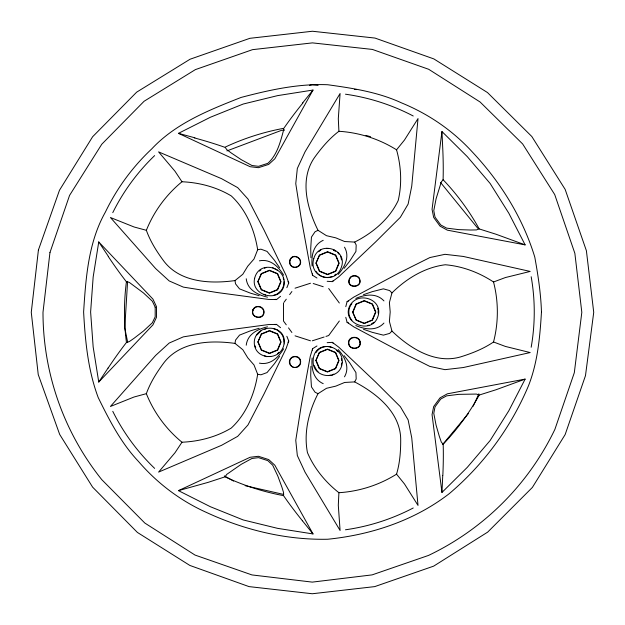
<?xml version="1.0" encoding="UTF-8"?>
<svg xmlns="http://www.w3.org/2000/svg" width="625" height="625" viewBox="0 0 625 625"><rect width="100%" height="100%" fill="white"/><g stroke="black" fill="none" stroke-linecap="round" stroke-linejoin="round"><path stroke-width="0.94" d="M283.469 303.023L283.469 321L286.273 324.828M312.133 266.023C311.172 256.094 313.07 244.82 323.219 240.305M378.125 313.148L378.148 311.203M310.93 366.305L310.719 375.5L311.445 386.875L315.047 392.211L318.016 393.68L326.477 388.297L335.797 386.133L344.617 382.461L354.656 381.898C376.344 393.305 399.836 411.852 400.688 438.469C400.797 450.477 400 462.602 396.547 474.164C379.18 485.055 359.359 491.414 338.906 492.703C325.422 482.094 314.188 468.453 307.445 452.609C303.555 432.57 308.766 411.562 318.016 393.68M442.742 475.594L441.961 492.453L467.305 467.328L490.133 440.516L508.836 410.734L525.133 379.109L447.336 393.82L440.031 397.859L433.68 406.523L432.055 414.641L441.961 492.453M127.602 281.398L124.758 328.023L127.703 342.336M338.906 492.703L338.305 505.25L340.086 530.477L305.039 472.156L297.328 455.539L295.766 440.312L301.148 406.031L310.25 356.383L312.594 348.703L316.961 345.961M312.414 350.117L312.594 348.703M531.18 347.25C535.273 323.922 535.273 300.062 531.18 276.734M235.023 343.406C210.617 340.016 180.68 341.367 164.195 362.391C156.984 372.023 150.438 382.289 146.352 393.672C153.945 412.602 166.211 429.289 181.977 442.219C199.211 441.484 216.383 436.977 231.227 428.086C246.227 414.203 254.523 394.18 257.664 374.266L254.016 364.984L247.766 357.812L242.805 349.711L235.023 343.406L235.508 340.156L239.523 335.117L250.227 330.914L259.133 328.266M441.961 131.531L432.055 209.336L433.68 217.461L440.031 226.125L447.336 230.156L525.133 244.875L508.836 213.25L490.133 183.469L467.305 156.656L441.961 131.531L442.742 148.391A187.461 36.508 79.4 0 1 443.094 179.719C457.164 194.43 469.383 211.094 479.211 228.93L496.023 234.234L525.133 244.875M98.75 241.938L93.164 277.016L90.617 311.992L93.164 346.969L98.75 382.039L152.961 324.859L156.469 317.344L156.469 306.641L152.961 299.125L98.75 241.938L108.133 256.031M493.531 341.992C498.617 322.32 498.617 301.664 493.531 281.992C479.117 272.523 462.531 266.203 445.297 264.758C424.906 267.273 406.336 278.625 391.953 292.922L389.398 302.555L390.195 311.992L389.398 321.43L391.953 331.062C409.758 348.109 434.891 364.336 460.523 356.922C472.078 353.32 483.469 348.828 493.531 341.992L505.398 346.438L530.18 352.555L463.328 367.531L444.984 369.664L429.875 366.43L398.602 350.758L353.727 326.844L347.07 322.266L345.789 317.312M341.336 364.961L341.75 363.18M345.789 306.672L347.07 301.711L353.727 297.133L398.602 273.219L429.875 257.555L444.984 254.32L463.328 256.453L530.18 271.43L505.398 277.547L493.531 281.992M302.398 520.758A187.758 36.305 43.2 0 1 283.531 495.625L283.594 492.648L281.93 487.242L277.828 476.055L272.672 465.172L267.82 460.641L258.523 457.648L251.906 458.492L241.273 464.297L226.758 474.367L225.07 476.813L208.312 482.305L178.445 490.641L210.406 506.734L243.219 519.953L277.602 528.352L313.023 533.938L274.844 465.219L268.711 459.594L258.43 456.281L250.125 457.266L178.445 490.641M344.508 376.828C350.062 367.195 344.828 357 338.211 349.57M246.234 345.211C247.492 334.133 257.773 328.992 267.516 326.828M286.844 336.273L288.75 341.031L286.086 348.609L263.977 394.07L247.984 424.945L237.68 436.352L221.57 445.305L158.602 472.094L175.016 452.719L181.977 442.219M257.664 249.719L254.016 259L247.766 266.172L242.805 274.273L235.023 280.578C210.617 283.969 180.68 282.617 164.195 261.594C156.984 251.953 150.438 241.695 146.359 230.305C153.938 211.375 166.211 194.695 181.977 181.758C199.211 182.5 216.383 187.008 231.234 195.891C246.227 209.781 254.523 229.797 257.664 249.719L260.938 249.172L267.016 251.398L274.367 260.172L279.656 267.742M286.852 287.703L288.758 282.953L286.086 275.375L263.977 229.914L247.984 199.039L237.68 187.625L221.57 178.68L158.602 151.891L175.016 171.266L181.977 181.758M257.852 281.719L261.242 273.609L269.43 270.25L277.617 273.609L281.008 281.719L277.617 289.82L269.43 293.18L261.242 289.82L257.852 281.719L261.461 273.828L269.43 270.562L277.398 273.828L280.695 281.719L277.398 289.602L269.43 292.867L261.461 289.602L258.164 281.719M257.914 342.039L261.297 333.93L269.484 330.578L277.672 333.93L281.062 342.039L277.672 350.141L269.484 353.5L261.297 350.141L257.914 342.039L261.523 334.148L269.484 330.883L277.453 334.148L280.75 342.039L277.453 349.922L269.484 353.188L261.523 349.922L258.219 342.039M315.984 263.18L319.375 255.078L327.562 251.719L335.75 255.078L339.141 263.18L335.75 271.289L327.562 274.648L319.375 271.289L315.984 263.18L319.594 255.297L327.562 252.031L335.531 255.297L338.828 263.18L335.531 271.07L327.562 274.336L319.594 271.07L316.297 263.18M315.875 360.547L319.266 352.438L327.453 349.078L335.641 352.438L339.031 360.547L335.641 368.648L327.453 372.008L319.266 368.648L315.875 360.547L319.484 352.656L327.453 349.391L335.422 352.656L338.719 360.547L335.422 368.43L327.453 371.695L319.484 368.43L316.188 360.547M352.68 312.078L356.078 303.969L364.258 300.617L372.445 303.969L375.836 312.078L372.445 320.188L364.258 323.547L356.078 320.188L352.68 312.078L356.297 319.969L364.258 323.234L372.227 319.969L375.523 312.078L372.227 304.195L364.258 300.922L356.297 304.195L352.992 312.078M473.172 406.203L478.875 393.789M479.211 395.055C469.383 412.898 457.156 429.555 443.086 444.281L441.258 441.93L439.398 436.578L436.07 425.148L433.781 413.336L435.023 406.852L440.766 399.023L446.609 395.852L458.664 394.359L476.391 394.062L479.211 395.055L496.023 389.75L525.133 379.109M313.023 90.047L274.844 158.766L268.711 164.391L258.43 167.695L250.125 166.711L178.445 133.344L210.406 117.242L243.219 104.031L277.602 95.625L313.023 90.047L302.383 103.234M354.656 381.898L356.188 378.984L355.938 372.57L349.773 362.938L344.141 355.617M112.773 212.648C123.336 191.359 137.508 172.062 154.641 155.602M288.062 342.281L288.75 341.031M98.75 382.039L108.133 367.945M351.891 303.688C347.781 308.219 347.781 315.766 351.891 320.297M279.656 356.242L274.367 363.805L267.016 372.586L260.938 374.805L257.664 374.266M338.211 274.414C344.828 266.984 350.062 256.789 344.508 247.156M284.031 302.258L286.273 299.203M289.641 294.609L291.891 291.547M339.336 321L328.672 335.547L325.945 336.422M283.633 348.789C278.5 357.391 270.297 365.398 259.398 363.141M344.141 268.367L349.773 261.047L355.938 251.414L356.188 245L354.656 242.086L344.617 241.523L335.797 237.852L326.477 235.688L318.016 230.305C307.188 208.398 299.297 179.602 314.367 157.742C321.406 147.953 329.258 138.617 338.906 131.281C359.359 132.562 379.18 138.93 396.547 149.82C401.164 166.281 402.133 183.867 398.188 200.563C389.414 219.094 372.727 233.016 354.656 242.086M315.977 352.625C319.102 347.32 326.305 345.031 331.938 347.492M442.672 444.477L468.469 413.438M396.547 149.82L404.477 140.023L418.016 118.578L411.742 186.148L408.125 204.086L400.344 217.313L375.633 241.914L338.797 276.781L332.336 281.633L327.18 281.305M277.578 353.703L278.891 352.266M332.336 281.633L333.328 280.594M391.953 331.062L389.633 333.406L383.391 335.148L372.234 332.32L363.461 329.281M256.93 334.938L260.922 331.008M259.461 271.094L260.914 269.812M318.742 251.75L320.828 249.961M334.445 275.344L335.914 274.102M146.359 230.305L134.117 226.992L110.438 217.523L155.625 268.547L169.203 280.945L183.352 287.117L217.945 292.641L268.453 299.414L276.555 299.578L280.531 296.32M443.086 179.703L441.258 182.055L436.07 198.836L433.781 210.641L435.023 217.125L440.766 224.961L446.609 228.125L458.664 229.625L470.672 230.023L476.391 229.922L479.211 228.93M383.953 323.07C376.391 331.281 365.039 329.5 355.82 325.562M371.57 323.75L373.945 322.336M332.156 375.062L333.836 374.086M318.016 230.305L315.047 231.766L311.445 237.102L310.719 248.484L310.93 257.68M413.227 507.984C392.055 519.062 369.141 526.43 345.484 529.781M347.07 301.711L348.383 301.102M264.758 329.312L266.289 328.641M226.898 150.922L281.586 130.312L284.5 130.188M264.352 268.219L266.156 267.578M273.82 295.18L277.32 293.969L281.375 290.344A13.656 13.422 -53.5 0 0 283.938 281.727M363.461 294.703L372.234 291.664L383.391 288.836L389.633 290.578L391.953 292.922M295.047 288.195L310.492 283.227M312.312 340.805L324.125 337.008M355.82 298.414C365.039 294.477 376.391 292.703 383.953 300.906M331.938 276.484C326.305 278.945 319.102 276.656 315.977 271.352M146.352 393.672L134.117 396.984L110.438 406.461L155.625 355.438L169.203 343.039L183.344 336.859L217.945 331.336L268.453 324.57L276.555 324.398L280.531 327.664M309.477 85.32L312.328 84.711L318.07 85.344M275.133 324.672L276.555 324.398M367.352 325.453L369.203 325.164M329.258 375.344L331.195 375.156M268.898 356.562L270.734 356.406M327.18 342.672L332.336 342.352L338.797 347.195L375.633 382.07L400.344 406.672L408.125 419.898L411.742 437.828L418.016 505.406L404.477 483.961L396.547 474.164M259.398 260.836C270.297 258.594 278.5 266.586 283.633 275.195M326.352 248.359L328.289 248.547M354.43 89.352L356.344 89.562M283.508 495.617C263.375 491.883 243.594 485.531 225.07 476.813M345.484 94.203C369.141 97.555 392.062 104.914 413.227 116M275.133 299.312L276.555 299.578M245.156 485.68L283.758 494.461M178.445 133.344L194.883 137.82M365.914 135.406L370.555 136.711M259.133 295.711L250.227 293.07L239.523 288.867L235.508 283.82L235.023 280.578M313.219 283.516L323.219 286.734M295.047 335.836L310.492 340.805M267.516 297.156C257.773 294.984 247.492 289.852 246.234 278.766M273.82 328.797L277.32 330.016L281.375 333.633A13.656 13.422 53.5 0 1 283.938 342.258M264.352 355.766L267.062 356.719M263.992 294.328L265.523 295.008M333.641 250.359L335.375 251.133M347.07 322.266L348.383 322.875M272.57 267.727L277.578 270.281M224.359 475.906L233.617 481.094M333.836 249.898L335.516 250.867M338.906 131.281L338.305 118.734L340.086 93.508L305.039 151.828L297.328 168.445L295.766 183.664L301.148 217.953L310.25 267.602L312.594 275.281L316.961 278.023M323.219 383.672C313.07 379.164 311.172 367.891 312.133 357.961M336.656 350.508L338.125 351.75M318.047 371.633L316.656 370.438L314.109 365.453M154.641 468.383C137.508 451.914 123.328 432.625 112.773 411.328M332.336 342.352L333.328 343.391M313.023 533.938L302.383 520.742M440.578 182.516L477.883 228.391M337.781 252.594L338.953 254.102M328.672 288.484L339.336 303.023M288.523 327.891L291.891 332.484M288.062 281.695L288.758 282.953M254.938 345.68L255.719 347.438M340.711 256.359L341.539 259.914M377.609 308.227L378.023 310.109M341.359 358.625L341.656 360.461M312.414 273.867L312.594 275.281M443.172 444.062A187.531 36.57 -79.3 0 1 442.836 475.383M108.109 368.094A188.398 36.508 -64.3 0 1 126.398 342.555M284.031 128.023A187.883 36.312 -43.2 0 1 302.922 102.945M126.555 281.961A188.328 36.664 64.3 0 1 108.211 256.422M194.359 137.891A188.648 36.133 7.5 0 1 224.531 147.188M283.258 278.047A13.656 13.422 -53.5 0 1 283.734 279.906M359.922 342.133C361.375 349.289 349.633 350.461 348.875 343.523C347.836 336.555 358.961 335.281 359.922 342.133M360.203 342.094C361.688 349.656 349.312 350.836 348.539 343.492C347.453 336.141 359.227 334.914 360.203 342.094M155.188 307.148L155.188 316.828L152.336 322.797L143.477 331.016L134 338.336L129.312 341.578L126.445 342.414C123.805 322.289 123.805 301.695 126.445 281.57L129.312 282.406L143.477 292.961L152.336 301.188L155.188 307.148M254.641 278.273C250.281 295.719 279.812 303.492 283.938 285.648C287.672 267.367 259.289 259.016 254.641 278.273M300.641 361.141L300.531 363.555C298.211 370.766 287.305 367.305 289.695 360.062C291.539 354.703 300.086 355.375 300.641 361.141M300.367 361.227L300.258 363.477C299.125 366.125 296.211 368.039 293.305 367.312C290.531 366.219 289.305 362.953 289.961 360.172C291.719 355.086 299.836 355.758 300.367 361.227M541.461 311.992C539.961 336.93 537.727 362.336 528.484 385.773C511.008 427.375 483.805 464.367 449.398 493.547C414.539 520.547 371.32 534.82 327.734 539.242C286.188 540.102 244.773 530.133 207.156 512.766C180.633 500.945 157.414 483.437 138.5 461.477C121.008 442.984 109.344 420.18 98.203 397.539C87.953 370.211 85.203 340.922 83.617 311.992C85.82 278.031 88.273 242.32 105.406 212.062C116.844 188.305 132.578 166.891 151.805 148.844C175.688 123.266 209.172 110.008 241.055 97.445C269.336 90 298.305 83.531 327.734 84.742C352.891 88.227 378.367 92.148 401.609 102.922C428.43 113.914 452.461 130.312 472.086 151.727C500.305 181.688 522.742 217.602 534.781 257.086C538.062 275.25 540.883 293.516 541.461 311.992M313.797 258.547C308 277.203 335.031 285.758 341.305 267.391C348.234 249.148 318.914 239.844 313.797 258.547M283.797 129.328C280.586 141.242 277.336 154.906 267.82 163.336L258.523 166.328L251.914 165.492L241.273 159.688L231.32 153.023L226.758 149.617L225.07 147.172C243.602 138.461 263.375 132.094 283.508 128.367L283.797 129.328M38.414 249.992L31.273 312.328L38.234 374.562L59.664 434.406L92.625 487.156L137.406 532.438L189.883 565.453L249.039 586.609L312.273 593.75L374.727 586.609L433.656 566.141L487.68 532.117L532.375 487.43L565.156 434.57L585.484 375.641L593.727 312.328L586.398 250.742L565.156 189.398L531.82 136.516L487.5 92.562L433.836 58.906L375 38.07L312.445 31.25L249.906 38.305L190.062 59.227L136.672 92.148L92.625 136.742L59.477 190.25L38.414 249.992M49.953 252.578L42.992 312.328A268.156 268.156 0 0 0 101.773 479.656L144.828 523.055L195.008 555.062L251.969 574.93L312.273 582.117L372.117 574.883L428.523 555.422A268.68 268.68 0 0 0 554.898 429.352L574.312 372.711L581.82 312.328L574.859 253.328L554.719 194.57L522.664 143.977L480.086 101.992L428.711 69.297L372.391 49.43L312.445 42.883L252.516 49.656L195.375 69.617L144.094 101.258L101.789 144.211L69.555 195.422L49.953 252.578M252.922 309.781C249.57 317.953 263.906 320.852 264.109 311.992C264.031 305.977 255.203 304.211 252.922 309.781M253.18 309.891C249.992 317.625 263.57 320.43 263.758 311.992C263.68 306.273 255.359 304.609 253.18 309.891M349.375 306.695C342.148 323.641 370.742 334.383 377.453 317.789C385.102 299.352 357.07 289.82 349.375 306.695M342.273 362.234C341.133 381.766 310.859 378.961 313.242 359.445C314.641 339.789 342.922 343.883 342.273 362.234M290.43 259.328L289.844 261.516L290.062 263.75C292.32 270.016 302.016 266.938 300.141 260.508C298.828 256.312 292.406 254.93 290.43 259.328M290.195 259.195L289.57 261.492L289.797 263.852C292.195 270.516 302.414 267.273 300.414 260.438C299.031 256.031 292.273 254.578 290.195 259.195M349.797 278.5C345.258 289.172 364.305 288.086 358.852 277.898C356.578 275.055 351.602 275.25 349.797 278.5M349.523 278.398C344.656 289.664 364.859 288.438 359.078 277.734C357.109 275.352 353.492 274.984 350.953 276.68L349.523 278.398M284.094 343.867C280.75 362.922 251.531 359.711 254.484 339.859C258.195 322.695 286.891 324.859 284.094 343.867"/></g></svg>
